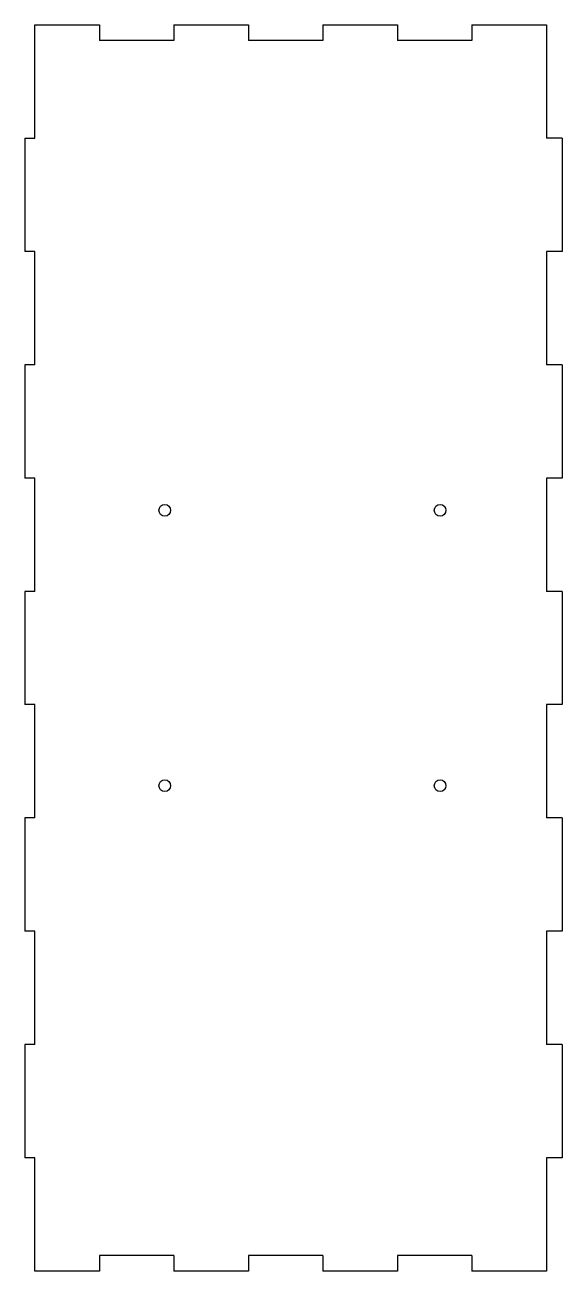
# Model space of a CAD drawing. Extents: x -17 to 190, y -240 to 240.
import ezdxf

# ---------------------------------------------------------------- set-up
doc = ezdxf.new("R2010")
doc.units = 0
doc.layers.add('VISIBLE', color=7, linetype='CONTINUOUS')

msp = doc.modelspace()

# ---------------------------------------------------------------- linework, layer by layer
at = {"layer": 'VISIBLE'}
for p, q in [((-13.03, 240), (11.81, 240)), ((11.81, 240), (11.81, 234)), ((40.51, 240), (69.21, 240)), ((40.51, 240), (40.51, 234)), ((-13.03, 196.36), (-13.03, 240)), ((69.21, 240), (69.21, 234)), ((97.91, 240), (126.6, 240)), ((97.91, 240), (97.91, 234)), ((126.6, 240), (126.6, 234)), ((155.3, 240), (184, 240)), ((155.3, 240), (155.3, 234)), ((184, 240), (184, 196.36)), ((40.51, 234), (11.81, 234)), ((97.91, 234), (69.21, 234)), ((155.3, 234), (126.6, 234)), ((-16.88, 196.36), (-13.03, 196.36)), ((-16.88, 196.36), (-16.88, 152.73)), ((190, 196.36), (184, 196.36)), ((190, 196.36), (190, 152.73)), ((-13.03, 152.73), (-16.88, 152.73)), ((-13.03, 109.09), (-13.03, 152.73)), ((184, 152.73), (184, 109.09)), ((190, 152.73), (184, 152.73)), ((-13.03, 109.09), (-16.88, 109.09)), ((-16.88, 109.09), (-16.88, 65.45)), ((190, 109.09), (184, 109.09)), ((190, 109.09), (190, 65.45)), ((-13.03, 65.45), (-16.88, 65.45)), ((-13.03, 21.82), (-13.03, 65.45)), ((184, 65.45), (184, 21.82)), ((190, 65.45), (184, 65.45)), ((-13.03, 21.82), (-16.88, 21.82)), ((-16.88, 21.82), (-16.88, -21.82)), ((190, 21.82), (184, 21.82)), ((190, 21.82), (190, -21.82)), ((-13.03, -21.82), (-16.88, -21.82)), ((-13.03, -65.45), (-13.03, -21.82)), ((184, -21.82), (184, -65.45)), ((190, -21.82), (184, -21.82)), ((-13.03, -65.45), (-16.88, -65.45)), ((-16.88, -65.45), (-16.88, -109.09)), ((190, -65.45), (184, -65.45)), ((190, -65.45), (190, -109.09)), ((-13.03, -109.09), (-16.88, -109.09)), ((-13.03, -152.73), (-13.03, -109.09)), ((184, -109.09), (184, -152.73)), ((190, -109.09), (184, -109.09)), ((-13.03, -152.73), (-16.88, -152.73)), ((-16.88, -152.73), (-16.88, -196.36)), ((190, -152.73), (184, -152.73)), ((190, -152.73), (190, -196.36)), ((-13.03, -196.36), (-16.88, -196.36)), ((-13.03, -240), (-13.03, -196.36)), ((184, -196.36), (184, -240)), ((190, -196.36), (184, -196.36)), ((11.81, -234), (11.81, -240)), ((40.51, -234), (11.81, -234)), ((40.51, -234), (40.51, -240)), ((69.21, -234), (69.21, -240)), ((97.91, -234), (69.21, -234)), ((97.91, -234), (97.91, -240)), ((126.6, -234), (126.6, -240)), ((155.3, -234), (126.6, -234)), ((155.3, -234), (155.3, -240)), ((11.81, -240), (-13.03, -240)), ((69.21, -240), (40.51, -240)), ((126.6, -240), (97.91, -240)), ((184, -240), (155.3, -240))]:
    msp.add_line(p, q, dxfattribs=at)
for centre in [(36.97, 53.03), (143.03, 53.03), (36.97, -53.03), (143.03, -53.03)]:
    msp.add_circle(centre, 2.25, dxfattribs=at)

doc.saveas('drawing.dxf')
